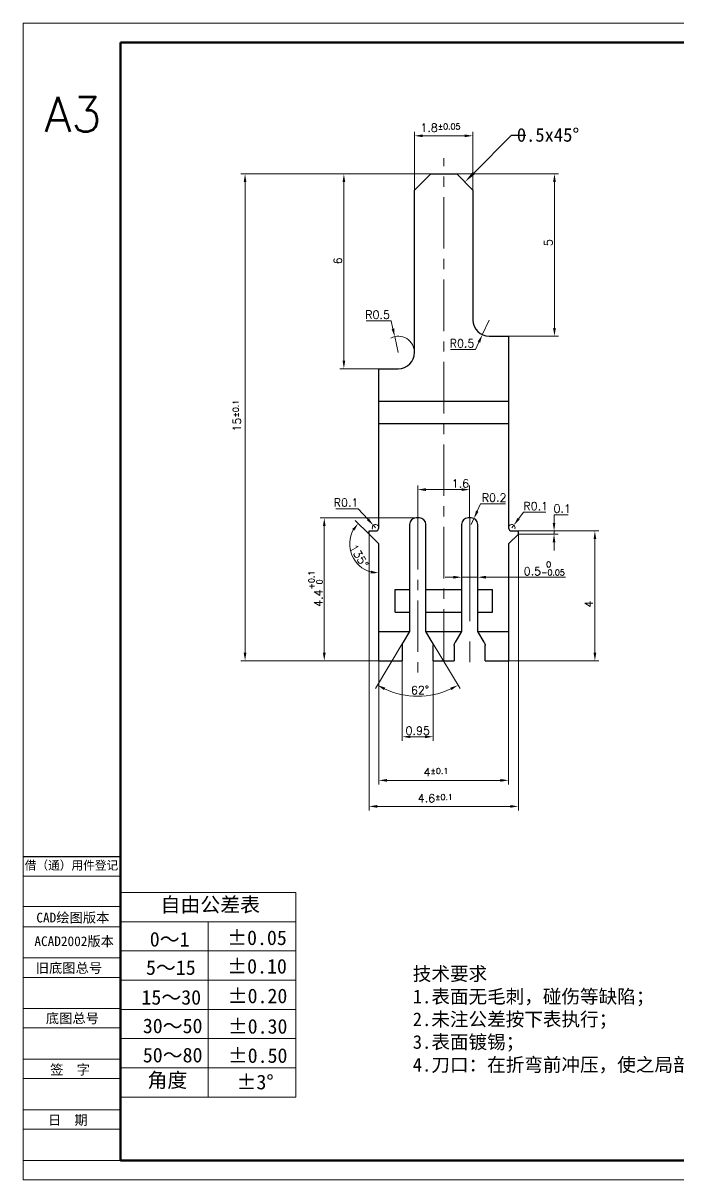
# Model space of a CAD drawing. Header units: millimetres. Extents: x 2517 to 6633, y 792 to 3241.
# Drawn here: x 3867.15 to 3887.32, y 1156.19 to 1191.83 of the extents above; entities that cross this region are included whole.
import ezdxf

# ---------------------------------------------------------------- set-up
doc = ezdxf.new("R2010")
doc.units = ezdxf.units.MM
doc.linetypes.add('CENTER', pattern=[50.8, 31.75, -6.35, 6.35, -6.35])
for name, color, linetype, lineweight in [('AM_5', 3, 'Continuous', 25), ('中心线', 1, 'CENTER', 9), ('实线', 7, 'Continuous', 25), ('尺寸标注', 2, 'Continuous', 9), ('引导线', 6, 'Continuous', 9), ('文本', 3, 'Continuous', 15), ('粗实线', 9, 'Continuous', 50)]:
    doc.layers.add(name, color=color, linetype=linetype, lineweight=lineweight)
doc.styles.add('st', font='txt.shx')
doc.styles.get("Standard").update_dxf_attribs({"font": 'simfang.ttf'})
doc.dimstyles.new('st0.1', dxfattribs={"dimscale": 0.1, "dimtxt": 2.5, "dimasz": 2.5, "dimexe": 1.25, "dimexo": 0, "dimtad": 1, "dimtoh": 1, "dimdec": 3, "dimdsep": 46, "dimtxsty": 'st', "dimcen": 0, "dimclrd": 256, "dimclre": 256, "dimclrt": 256, "dimadec": 4, "dimazin": 2, "dimtfac": 1, "dimtdec": 3, "dimtmove": 0, "dimatfit": 1, "dimfxl": 0, "dimlwd": -1, "dimlwe": -1, "dimarcsym": 0})

# ---------------------------------------------------------------- blocks, each defined once
blk = doc.blocks.new('*D249')
at = {"layer": 'Defpoints', "color": 0, "ltscale": 0.1, "transparency": 16777216}
for p in [(3882.405, 1176.128), (3877.805, 1176.078), (3882.405, 1167.692)]:
    blk.add_point(p, dxfattribs=at)
at = {"layer": '尺寸标注', "ltscale": 0.1, "transparency": 16777216}
for p, q in [((3882.405, 1176.128), (3882.405, 1167.567)), ((3877.805, 1176.078), (3877.805, 1167.567)), ((3878.055, 1167.692), (3882.155, 1167.692))]:
    blk.add_line(p, q, dxfattribs=at)
for points in [[(3878.055, 1167.734), (3878.055, 1167.65), (3877.805, 1167.692)], [(3882.155, 1167.734), (3882.155, 1167.65), (3882.405, 1167.692)]]:
    blk.add_solid(points, dxfattribs=at)
at = {"layer": '尺寸标注', "ltscale": 0.1, "transparency": 16777216, "insert": (3879.845, 1167.942), "char_height": 0.25, "attachment_point": 5, "style": 'st'}
blk.add_mtext('4.6{}{\\A0;{\\H1.5x;}{\\A2;\\H0.71x;\\C3;%%p0.1}}', dxfattribs=at)
blk = doc.blocks.new('*D250')
at = {"layer": 'Defpoints', "color": 0, "ltscale": 0.1, "transparency": 16777216}
for p in [(3878.83, 1172.178), (3879.78, 1172.178), (3879.78, 1169.838)]:
    blk.add_point(p, dxfattribs=at)
at = {"layer": '尺寸标注', "ltscale": 0.1, "transparency": 16777216}
for p, q in [((3878.83, 1172.178), (3878.83, 1169.713)), ((3879.78, 1172.178), (3879.78, 1169.713)), ((3879.08, 1169.838), (3879.53, 1169.838))]:
    blk.add_line(p, q, dxfattribs=at)
for points in [[(3879.08, 1169.879), (3879.08, 1169.796), (3878.83, 1169.838)], [(3879.53, 1169.879), (3879.53, 1169.796), (3879.78, 1169.838)]]:
    blk.add_solid(points, dxfattribs=at)
at = {"layer": '尺寸标注', "ltscale": 0.1, "transparency": 16777216, "insert": (3879.305, 1170.025), "char_height": 0.25, "attachment_point": 5, "style": 'st'}
blk.add_mtext('0.95', dxfattribs=at)
blk = doc.blocks.new('*D251')
at = {"layer": 'Defpoints', "color": 0, "ltscale": 0.1, "transparency": 16777216}
for p in [(3880.905, 1177.452), (3879.305, 1176.578), (3880.905, 1176.578)]:
    blk.add_point(p, dxfattribs=at)
at = {"layer": '尺寸标注', "ltscale": 0.1, "transparency": 16777216}
for p, q in [((3879.305, 1176.578), (3879.305, 1177.577)), ((3880.905, 1176.578), (3880.905, 1177.577)), ((3879.555, 1177.452), (3880.655, 1177.452))]:
    blk.add_line(p, q, dxfattribs=at)
for points in [[(3879.555, 1177.494), (3879.555, 1177.411), (3879.305, 1177.452)], [(3880.655, 1177.494), (3880.655, 1177.411), (3880.905, 1177.452)]]:
    blk.add_solid(points, dxfattribs=at)
at = {"layer": '尺寸标注', "ltscale": 0.1, "transparency": 16777216, "insert": (3880.619, 1177.64), "char_height": 0.25, "attachment_point": 5, "style": 'st'}
blk.add_mtext('1.6', dxfattribs=at)
blk = doc.blocks.new('*D252')
at = {"layer": 'Defpoints', "color": 0, "ltscale": 0.1, "transparency": 16777216}
for p in [(3879.055, 1173.078), (3879.555, 1173.078), (3878.859, 1172.751), (3879.752, 1172.751), (3878.873, 1171.124)]:
    blk.add_point(p, dxfattribs=at)
at = {"layer": '尺寸标注', "ltscale": 0.1, "transparency": 16777216}
for p, q in [((3878.859, 1172.751), (3878, 1171.322)), ((3879.752, 1172.751), (3880.61, 1171.322))]:
    blk.add_line(p, q, dxfattribs=at)
blk.add_arc((3879.305, 1173.494), 2.409, 244.9483, 295.0517, dxfattribs=at)
for points in [[(3878.265, 1171.275), (3878.305, 1171.348), (3878.064, 1171.429)], [(3880.306, 1171.348), (3880.345, 1171.275), (3880.546, 1171.429)]]:
    blk.add_solid(points, dxfattribs=at)
at = {"layer": '尺寸标注', "ltscale": 0.1, "transparency": 16777216, "insert": (3879.376, 1171.274), "char_height": 0.25, "attachment_point": 5, "rotation": 1.8329, "style": 'st'}
blk.add_mtext('62°', dxfattribs=at)
blk = doc.blocks.new('*D253')
at = {"layer": 'Defpoints', "color": 0, "ltscale": 0.1, "transparency": 16777216}
for p in [(3880.655, 1174.753), (3880.655, 1174.728), (3881.155, 1174.728)]:
    blk.add_point(p, dxfattribs=at)
at = {"layer": '尺寸标注', "ltscale": 0.1, "transparency": 16777216}
for p, q in [((3880.405, 1174.753), (3880.155, 1174.753)), ((3880.655, 1174.728), (3880.655, 1174.878)), ((3880.655, 1174.753), (3881.155, 1174.753)), ((3881.155, 1174.728), (3881.155, 1174.878)), ((3881.405, 1174.753), (3883.86, 1174.753))]:
    blk.add_line(p, q, dxfattribs=at)
for points in [[(3880.405, 1174.795), (3880.405, 1174.711), (3880.655, 1174.753)], [(3881.405, 1174.795), (3881.405, 1174.711), (3881.155, 1174.753)]]:
    blk.add_solid(points, dxfattribs=at)
at = {"layer": '尺寸标注', "ltscale": 0.1, "transparency": 16777216, "insert": (3883.202, 1175.023), "char_height": 0.25, "attachment_point": 5, "style": 'st'}
blk.add_mtext('0.5{}{\\H0.71x;\\C3;\\S 0^ -0.05;}', dxfattribs=at)
blk = doc.blocks.new('*D254')
at = {"layer": 'Defpoints', "color": 0, "ltscale": 0.1, "transparency": 16777216}
for p in [(3880.505, 1187.178), (3883.518, 1187.178), (3882.105, 1182.178)]:
    blk.add_point(p, dxfattribs=at)
at = {"layer": '尺寸标注', "ltscale": 0.1, "transparency": 16777216}
for p, q in [((3880.505, 1187.178), (3883.643, 1187.178)), ((3883.518, 1182.428), (3883.518, 1186.928)), ((3882.105, 1182.178), (3883.643, 1182.178))]:
    blk.add_line(p, q, dxfattribs=at)
for points in [[(3883.476, 1186.928), (3883.56, 1186.928), (3883.518, 1187.178)], [(3883.476, 1182.428), (3883.56, 1182.428), (3883.518, 1182.178)]]:
    blk.add_solid(points, dxfattribs=at)
at = {"layer": '尺寸标注', "ltscale": 0.1, "transparency": 16777216, "insert": (3883.33, 1185.062), "char_height": 0.25, "attachment_point": 5, "rotation": 90, "style": 'st'}
blk.add_mtext('5', dxfattribs=at)
blk = doc.blocks.new('*D255')
at = {"layer": 'Defpoints', "color": 0, "ltscale": 0.1, "transparency": 16777216}
for p in [(3877.029, 1187.178), (3879.705, 1187.178), (3878.105, 1181.178)]:
    blk.add_point(p, dxfattribs=at)
at = {"layer": '尺寸标注', "ltscale": 0.1, "transparency": 16777216}
for p, q in [((3879.705, 1187.178), (3876.904, 1187.178)), ((3877.029, 1181.428), (3877.029, 1186.928)), ((3878.105, 1181.178), (3876.904, 1181.178))]:
    blk.add_line(p, q, dxfattribs=at)
for points in [[(3876.988, 1186.928), (3877.071, 1186.928), (3877.029, 1187.178)], [(3876.988, 1181.428), (3877.071, 1181.428), (3877.029, 1181.178)]]:
    blk.add_solid(points, dxfattribs=at)
at = {"layer": '尺寸标注', "ltscale": 0.1, "transparency": 16777216, "insert": (3876.842, 1184.502), "char_height": 0.25, "attachment_point": 5, "rotation": 90, "style": 'st'}
blk.add_mtext('6', dxfattribs=at)
blk = doc.blocks.new('*D257')
at = {"layer": 'Defpoints', "color": 0, "ltscale": 0.1, "transparency": 16777216}
for p in [(3876.425, 1176.578), (3879.255, 1176.578), (3878.105, 1172.178)]:
    blk.add_point(p, dxfattribs=at)
at = {"layer": '尺寸标注', "ltscale": 0.1, "transparency": 16777216}
for p, q in [((3879.255, 1176.578), (3876.3, 1176.578)), ((3876.425, 1172.428), (3876.425, 1176.328)), ((3878.105, 1172.178), (3876.3, 1172.178))]:
    blk.add_line(p, q, dxfattribs=at)
for points in [[(3876.383, 1176.328), (3876.467, 1176.328), (3876.425, 1176.578)], [(3876.383, 1172.428), (3876.467, 1172.428), (3876.425, 1172.178)]]:
    blk.add_solid(points, dxfattribs=at)
at = {"layer": '尺寸标注', "ltscale": 0.1, "transparency": 16777216, "insert": (3876.155, 1174.397), "char_height": 0.25, "attachment_point": 5, "rotation": 90, "style": 'st'}
blk.add_mtext('4.4{}{\\H0.71x;\\C3;\\S+0.1^  0;}', dxfattribs=at)
blk = doc.blocks.new('*D258')
at = {"layer": 'Defpoints', "color": 0, "ltscale": 0.1, "transparency": 16777216}
for p in [(3873.984, 1187.178), (3879.705, 1187.178), (3878.105, 1172.178)]:
    blk.add_point(p, dxfattribs=at)
at = {"layer": '尺寸标注', "ltscale": 0.1, "transparency": 16777216}
for p, q in [((3879.705, 1187.178), (3873.859, 1187.178)), ((3873.984, 1172.428), (3873.984, 1186.928)), ((3878.105, 1172.178), (3873.859, 1172.178))]:
    blk.add_line(p, q, dxfattribs=at)
for points in [[(3873.942, 1186.928), (3874.025, 1186.928), (3873.984, 1187.178)], [(3873.942, 1172.428), (3874.025, 1172.428), (3873.984, 1172.178)]]:
    blk.add_solid(points, dxfattribs=at)
at = {"layer": '尺寸标注', "ltscale": 0.1, "transparency": 16777216, "insert": (3873.734, 1179.73), "char_height": 0.25, "attachment_point": 5, "rotation": 90, "style": 'st'}
blk.add_mtext('15{}{\\A0;{\\H1.5x;}{\\A2;\\H0.71x;\\C3;%%p0.1}}', dxfattribs=at)
blk = doc.blocks.new('*D259')
at = {"layer": 'Defpoints', "color": 0, "ltscale": 0.1, "transparency": 16777216}
for p in [(3878.105, 1172.178), (3882.105, 1172.178), (3882.105, 1168.495)]:
    blk.add_point(p, dxfattribs=at)
at = {"layer": '尺寸标注', "ltscale": 0.1, "transparency": 16777216}
for p, q in [((3878.105, 1172.178), (3878.105, 1168.37)), ((3882.105, 1172.178), (3882.105, 1168.37)), ((3878.355, 1168.495), (3881.855, 1168.495))]:
    blk.add_line(p, q, dxfattribs=at)
for points in [[(3878.355, 1168.536), (3878.355, 1168.453), (3878.105, 1168.495)], [(3881.855, 1168.536), (3881.855, 1168.453), (3882.105, 1168.495)]]:
    blk.add_solid(points, dxfattribs=at)
at = {"layer": '尺寸标注', "ltscale": 0.1, "transparency": 16777216, "insert": (3879.866, 1168.745), "char_height": 0.25, "attachment_point": 5, "style": 'st'}
blk.add_mtext('4{}{\\A0;{\\H1.5x;}{\\A2;\\H0.71x;\\C3;%%p0.1}}', dxfattribs=at)
blk = doc.blocks.new('*D260')
at = {"layer": 'Defpoints', "color": 0, "ltscale": 0.1, "transparency": 16777216}
for p in [(3882.405, 1176.178), (3882.105, 1172.178), (3884.764, 1172.178)]:
    blk.add_point(p, dxfattribs=at)
at = {"layer": '尺寸标注', "ltscale": 0.1, "transparency": 16777216}
for p, q in [((3882.405, 1176.178), (3884.889, 1176.178)), ((3884.764, 1175.928), (3884.764, 1172.428)), ((3882.105, 1172.178), (3884.889, 1172.178))]:
    blk.add_line(p, q, dxfattribs=at)
for points in [[(3884.723, 1175.928), (3884.806, 1175.928), (3884.764, 1176.178)], [(3884.723, 1172.428), (3884.806, 1172.428), (3884.764, 1172.178)]]:
    blk.add_solid(points, dxfattribs=at)
at = {"layer": '尺寸标注', "ltscale": 0.1, "transparency": 16777216, "insert": (3884.577, 1173.922), "char_height": 0.25, "attachment_point": 5, "rotation": 90, "style": 'st'}
blk.add_mtext('4', dxfattribs=at)
blk = doc.blocks.new('*D265')
at = {"layer": 'Defpoints', "color": 0, "ltscale": 0.1, "transparency": 16777216}
for p in [(3881.005, 1188.353), (3879.205, 1186.678), (3881.005, 1186.678)]:
    blk.add_point(p, dxfattribs=at)
at = {"layer": '尺寸标注', "ltscale": 0.1, "transparency": 16777216}
for p, q in [((3879.205, 1186.678), (3879.205, 1188.478)), ((3879.455, 1188.353), (3880.755, 1188.353)), ((3881.005, 1186.678), (3881.005, 1188.478))]:
    blk.add_line(p, q, dxfattribs=at)
for points in [[(3879.455, 1188.395), (3879.455, 1188.312), (3879.205, 1188.353)], [(3880.755, 1188.395), (3880.755, 1188.312), (3881.005, 1188.353)]]:
    blk.add_solid(points, dxfattribs=at)
at = {"layer": '尺寸标注', "ltscale": 0.1, "transparency": 16777216, "insert": (3880.003, 1188.603), "char_height": 0.25, "attachment_point": 5, "style": 'st'}
blk.add_mtext('1.8{}{\\A0;{\\H1.5x;}{\\A2;\\H0.71x;\\C3;%%p0.05}}', dxfattribs=at)
blk = doc.blocks.new('*D266')
at = {"layer": 'Defpoints', "color": 0, "ltscale": 0.1, "transparency": 16777216}
for p in [(3881.505, 1182.678), (3881.295, 1182.224)]:
    blk.add_point(p, dxfattribs=at)
at = {"layer": '尺寸标注', "ltscale": 0.1, "transparency": 16777216}
for p, q in [((3881.505, 1182.678), (3881.295, 1182.224)), ((3881.19, 1181.997), (3881.085, 1181.77)), ((3881.085, 1181.77), (3880.314, 1181.77))]:
    blk.add_line(p, q, dxfattribs=at)
blk.add_solid([(3881.152, 1182.015), (3881.228, 1181.98), (3881.295, 1182.224)], dxfattribs=at)
at = {"layer": '尺寸标注', "ltscale": 0.1, "transparency": 16777216, "insert": (3880.669, 1181.958), "char_height": 0.25, "attachment_point": 5, "style": 'st'}
blk.add_mtext('R0.5', dxfattribs=at)
blk = doc.blocks.new('*D267')
at = {"layer": 'Defpoints', "color": 0, "ltscale": 0.1, "transparency": 16777216}
for p in [(3878.595, 1182.166), (3878.705, 1181.678)]:
    blk.add_point(p, dxfattribs=at)
at = {"layer": '尺寸标注', "ltscale": 0.1, "transparency": 16777216}
for p, q in [((3878.485, 1182.653), (3877.714, 1182.653)), ((3878.54, 1182.41), (3878.485, 1182.653)), ((3878.705, 1181.678), (3878.595, 1182.166))]:
    blk.add_line(p, q, dxfattribs=at)
blk.add_arc((3878.705, 1181.678), 0.5, 0, 117.0625, dxfattribs=at)
blk.add_solid([(3878.58, 1182.419), (3878.499, 1182.4), (3878.595, 1182.166)], dxfattribs=at)
at = {"layer": '尺寸标注', "ltscale": 0.1, "transparency": 16777216, "insert": (3878.068, 1182.841), "char_height": 0.25, "attachment_point": 5, "style": 'st'}
blk.add_mtext('R0.5', dxfattribs=at)
blk = doc.blocks.new('*D270')
at = {"layer": 'Defpoints', "color": 0, "ltscale": 0.1, "transparency": 16777216}
for p in [(3877.938, 1176.352), (3878.005, 1176.278)]:
    blk.add_point(p, dxfattribs=at)
at = {"layer": '尺寸标注', "ltscale": 0.1, "transparency": 16777216}
for p, q in [((3877.472, 1176.864), (3876.785, 1176.864)), ((3877.77, 1176.537), (3877.472, 1176.864)), ((3878.005, 1176.278), (3877.938, 1176.352))]:
    blk.add_line(p, q, dxfattribs=at)
blk.add_arc((3878.005, 1176.278), 0.1, 0, 203.883, dxfattribs=at)
blk.add_solid([(3877.801, 1176.565), (3877.739, 1176.509), (3877.938, 1176.352)], dxfattribs=at)
at = {"layer": '尺寸标注', "ltscale": 0.1, "transparency": 16777216, "insert": (3877.097, 1177.052), "char_height": 0.25, "attachment_point": 5, "style": 'st'}
blk.add_mtext('R0.1', dxfattribs=at)
blk = doc.blocks.new('*D271')
at = {"layer": 'Defpoints', "color": 0, "ltscale": 0.1, "transparency": 16777216}
for p in [(3882.205, 1176.278), (3882.265, 1176.358)]:
    blk.add_point(p, dxfattribs=at)
at = {"layer": '尺寸标注', "ltscale": 0.1, "transparency": 16777216}
for p, q in [((3882.415, 1176.558), (3882.565, 1176.758)), ((3882.565, 1176.758), (3883.253, 1176.758)), ((3882.205, 1176.278), (3882.265, 1176.358))]:
    blk.add_line(p, q, dxfattribs=at)
blk.add_arc((3882.205, 1176.278), 0.1, 341.4965, 179.9993, dxfattribs=at)
blk.add_solid([(3882.382, 1176.583), (3882.449, 1176.533), (3882.265, 1176.358)], dxfattribs=at)
at = {"layer": '尺寸标注', "ltscale": 0.1, "transparency": 16777216, "insert": (3882.94, 1176.945), "char_height": 0.25, "attachment_point": 5, "style": 'st'}
blk.add_mtext('R0.1', dxfattribs=at)
blk = doc.blocks.new('*D272')
at = {"layer": 'Defpoints', "color": 0, "ltscale": 0.1, "transparency": 16777216}
for p in [(3881.037, 1176.561), (3880.955, 1176.378)]:
    blk.add_point(p, dxfattribs=at)
at = {"layer": '尺寸标注', "ltscale": 0.1, "transparency": 16777216}
for p, q in [((3881.139, 1176.789), (3881.241, 1177.017)), ((3881.241, 1177.017), (3882.012, 1177.017)), ((3880.955, 1176.378), (3881.037, 1176.561))]:
    blk.add_line(p, q, dxfattribs=at)
blk.add_solid([(3881.101, 1176.806), (3881.177, 1176.772), (3881.037, 1176.561)], dxfattribs=at)
at = {"layer": '尺寸标注', "ltscale": 0.1, "transparency": 16777216, "insert": (3881.658, 1177.205), "char_height": 0.25, "attachment_point": 5, "style": 'st'}
blk.add_mtext('R0.2', dxfattribs=at)
blk = doc.blocks.new('*S515')
at = {"layer": 'AM_5', "color": 3, "ltscale": 0.1}
for p, q in [((3882.188, 1188.361), (3881.02, 1187.193)), ((3882.391, 1188.361), (3882.188, 1188.361)), ((3882.636, 1188.361), (3882.391, 1188.361))]:
    blk.add_line(p, q, dxfattribs=at)
at = {"layer": 'AM_5', "color": 3, "linetype": 'Continuous', "ltscale": 0.1}
blk.add_trace([(3880.985, 1187.228), (3881.055, 1187.158), (3880.755, 1186.928)], dxfattribs=at)
blk = doc.blocks.new('*D274')
at = {"layer": 'Defpoints', "color": 0, "ltscale": 0.1, "transparency": 16777216}
for p in [(3882.405, 1176.178), (3882.405, 1176.078), (3883.505, 1176.078)]:
    blk.add_point(p, dxfattribs=at)
at = {"layer": '尺寸标注', "ltscale": 0.1, "transparency": 16777216}
for p, q in [((3883.505, 1176.428), (3883.505, 1176.678)), ((3883.505, 1176.678), (3883.942, 1176.678)), ((3882.405, 1176.178), (3883.63, 1176.178)), ((3883.505, 1176.078), (3883.505, 1176.178)), ((3882.405, 1176.078), (3883.63, 1176.078)), ((3883.505, 1175.828), (3883.505, 1175.578))]:
    blk.add_line(p, q, dxfattribs=at)
for points in [[(3883.463, 1176.428), (3883.546, 1176.428), (3883.505, 1176.178)], [(3883.463, 1175.828), (3883.546, 1175.828), (3883.505, 1176.078)]]:
    blk.add_solid(points, dxfattribs=at)
at = {"layer": '尺寸标注', "ltscale": 0.1, "transparency": 16777216, "insert": (3883.755, 1176.866), "char_height": 0.25, "attachment_point": 5, "style": 'st'}
blk.add_mtext('0.1', dxfattribs=at)
blk = doc.blocks.new('*D275')
at = {"layer": 'Defpoints', "color": 0, "ltscale": 0.1, "transparency": 16777216}
for p in [(3877.208, 1175.778), (3877.805, 1176.078), (3878.105, 1175.778), (3878.105, 1175.778), (3878.105, 1173.078)]:
    blk.add_point(p, dxfattribs=at)
at = {"layer": '尺寸标注', "ltscale": 0.1, "transparency": 16777216}
blk.add_line((3877.805, 1176.078), (3877.382, 1176.501), dxfattribs=at)
blk.add_arc((3878.105, 1175.778), 0.897, 151.0133, 253.9867, dxfattribs=at)
for points in [[(3877.287, 1176.238), (3877.353, 1176.188), (3877.471, 1176.413)], [(3877.863, 1174.957), (3877.852, 1174.874), (3878.105, 1174.881)]]:
    blk.add_solid(points, dxfattribs=at)
at = {"layer": '尺寸标注', "ltscale": 0.1, "transparency": 16777216, "insert": (3877.498, 1175.41), "char_height": 0.25, "attachment_point": 5, "rotation": 301.242, "style": 'st'}
blk.add_mtext('135°', dxfattribs=at)

msp = doc.modelspace()

# ---------------------------------------------------------------- linework, layer by layer
at = {"color": 7, "linetype": 'Continuous', "lineweight": 25}
for p, q in [((3879.7051, 1187.1781), (3879.2051, 1186.6781)), ((3879.7051, 1187.1781), (3880.5051, 1187.1781)), ((3881.0051, 1186.6781), (3880.5051, 1187.1781)), ((3879.2051, 1181.6781), (3879.2051, 1186.6781)), ((3881.0051, 1186.6781), (3881.0051, 1182.6781)), ((3881.5051, 1182.1781), (3882.1051, 1182.1781)), ((3882.1051, 1182.1781), (3882.1051, 1180.1781)), ((3878.1051, 1180.1781), (3878.1051, 1181.1781)), ((3878.1051, 1181.1781), (3878.7051, 1181.1781)), ((3878.1051, 1180.1781), (3882.1051, 1180.1781)), ((3878.1051, 1179.4781), (3878.1051, 1180.1781)), ((3882.1051, 1180.1781), (3882.1051, 1179.4781)), ((3878.1051, 1176.2781), (3878.1051, 1179.4781)), ((3882.1051, 1179.4781), (3878.1051, 1179.4781)), ((3882.1051, 1179.4781), (3882.1051, 1176.2781)), ((3879.3551, 1176.5781), (3879.2551, 1176.5781)), ((3880.9551, 1176.5781), (3880.8551, 1176.5781)), ((3877.8051, 1176.0781), (3877.8051, 1176.1781)), ((3877.8051, 1176.1781), (3878.0051, 1176.1781)), ((3879.0551, 1176.3781), (3879.0551, 1173.0781)), ((3879.5551, 1173.0781), (3879.5551, 1176.3781)), ((3880.6551, 1176.3781), (3880.6551, 1173.0781)), ((3881.1551, 1173.0781), (3881.1551, 1176.3781)), ((3882.2051, 1176.1781), (3882.4051, 1176.1781)), ((3882.4051, 1176.0781), (3882.4051, 1176.1781)), ((3878.1051, 1175.7781), (3877.8051, 1176.0781)), ((3878.1051, 1173.0781), (3878.1051, 1175.7781)), ((3882.4051, 1176.0781), (3882.1051, 1175.7781)), ((3882.1051, 1175.7781), (3882.1051, 1173.0781)), ((3878.1051, 1173.0781), (3879.0551, 1173.0781)), ((3878.1051, 1172.1781), (3878.1051, 1173.0781)), ((3879.0551, 1173.0781), (3878.8587, 1172.7511)), ((3879.5551, 1173.0781), (3880.6551, 1173.0781)), ((3879.7516, 1172.7511), (3879.5551, 1173.0781)), ((3880.6551, 1173.0781), (3880.4587, 1172.7511)), ((3881.1551, 1173.0781), (3882.1051, 1173.0781)), ((3881.3516, 1172.7511), (3881.1551, 1173.0781)), ((3882.1051, 1173.0781), (3882.1051, 1172.1781)), ((3878.8301, 1172.6481), (3878.8301, 1172.1781)), ((3879.7801, 1172.1781), (3879.7801, 1172.6481)), ((3880.4301, 1172.6481), (3880.4301, 1172.1781)), ((3881.3801, 1172.1781), (3881.3801, 1172.6481)), ((3878.1051, 1172.1781), (3878.8301, 1172.1781)), ((3879.7801, 1172.1781), (3880.4301, 1172.1781)), ((3881.3801, 1172.1781), (3882.1051, 1172.1781))]:
    msp.add_line(p, q, dxfattribs=at)
at = {"lineweight": 13}
for p, q in [((3870.1458, 1165.0381), (3875.5458, 1165.0381)), ((3875.5458, 1165.0381), (3875.5458, 1158.7381)), ((3875.5458, 1164.1381), (3870.1458, 1164.1381)), ((3872.8458, 1164.1381), (3872.8458, 1158.7381)), ((3875.5458, 1163.2381), (3870.1458, 1163.2381)), ((3875.5458, 1162.3381), (3870.1458, 1162.3381)), ((3875.5458, 1161.4381), (3870.1458, 1161.4381)), ((3875.5458, 1160.5381), (3870.1458, 1160.5381)), ((3875.5458, 1159.6381), (3870.1458, 1159.6381)), ((3875.5458, 1158.7381), (3870.1458, 1158.7381))]:
    msp.add_line(p, q, dxfattribs=at)
at = {"color": 7, "linetype": 'Continuous', "lineweight": 25}
for centre, radius, start, end in [((3881.5051, 1182.6781), 0.5, 180, 270), ((3878.7051, 1181.6781), 0.5, 270, 0), ((3879.2551, 1176.3781), 0.2, 90, 180), ((3879.3551, 1176.3781), 0.2, 0, 90), ((3880.8551, 1176.3781), 0.2, 90, 180), ((3880.9551, 1176.3781), 0.2, 0, 90), ((3878.0051, 1176.2781), 0.1, 270, 0), ((3882.2051, 1176.2781), 0.1, 179.9993, 270)]:
    msp.add_arc(centre, radius, start, end, dxfattribs=at)
for points in [[(3878.8301, 1172.6481), (3878.8301, 1172.683), (3878.8393, 1172.7188), (3878.8587, 1172.7511)], [(3879.7516, 1172.7511), (3879.771, 1172.7188), (3879.7801, 1172.6831), (3879.7801, 1172.6481)], [(3880.4301, 1172.6481), (3880.4301, 1172.683), (3880.4393, 1172.7188), (3880.4587, 1172.7511)], [(3881.3516, 1172.7511), (3881.371, 1172.7188), (3881.3801, 1172.6831), (3881.3801, 1172.6481)]]:
    msp.add_open_spline(points, degree=3, dxfattribs=at)
at = {"layer": '中心线', "ltscale": 0.05}
for p, q in [((3880.1051, 1172.1781), (3880.1051, 1187.6625)), ((3879.3051, 1176.5781), (3879.3051, 1171.6677))]:
    msp.add_line(p, q, dxfattribs=at)
at = {"layer": '中心线', "ltscale": 0.1}
msp.add_line((3880.9051, 1176.5781), (3880.9051, 1171.6286), dxfattribs=at)
at = {"layer": '实线', "ltscale": 0.1}
for p, q in [((3878.6051, 1174.3781), (3879.0551, 1174.3781)), ((3878.6051, 1173.6781), (3878.6051, 1174.3781)), ((3879.5551, 1174.3781), (3880.6551, 1174.3781)), ((3881.1551, 1174.3781), (3881.6051, 1174.3781)), ((3881.6051, 1173.6781), (3881.6051, 1174.3781)), ((3878.6051, 1173.6781), (3879.0551, 1173.6781)), ((3879.5551, 1173.6781), (3880.6551, 1173.6781)), ((3881.1551, 1173.6781), (3881.6051, 1173.6781))]:
    msp.add_line(p, q, dxfattribs=at)
at = {"layer": '实线'}
for p, q in [((3867.1458, 1166.1451), (3870.1458, 1166.1451)), ((3870.1458, 1156.7851), (3870.1458, 1163.5051)), ((3870.1458, 1163.5051), (3870.1458, 1156.7851))]:
    msp.add_line(p, q, dxfattribs=at)
at = {"layer": '实线', "ltscale": 0.2}
msp.add_line((3870.1458, 1165.0381), (3870.1458, 1158.7381), dxfattribs=at)
at = {"layer": '引导线'}
for p, q in [((3867.1458, 1191.8251), (3917.5458, 1191.8251)), ((3867.1458, 1156.1851), (3867.1458, 1191.8251)), ((3870.1458, 1165.5451), (3867.1458, 1165.5451)), ((3870.1458, 1164.6044), (3867.1458, 1164.6044)), ((3870.1458, 1163.9851), (3867.1458, 1163.9851)), ((3870.1458, 1163.0251), (3867.1458, 1163.0251)), ((3870.1458, 1162.4251), (3867.1458, 1162.4251)), ((3870.1458, 1161.4651), (3867.1458, 1161.4651)), ((3870.1458, 1160.8651), (3867.1458, 1160.8651)), ((3870.1458, 1159.9051), (3867.1458, 1159.9051)), ((3870.1458, 1159.3051), (3867.1458, 1159.3051)), ((3870.1458, 1158.3451), (3867.1458, 1158.3451)), ((3870.1458, 1157.7451), (3867.1458, 1157.7451)), ((3870.1458, 1156.7851), (3867.1458, 1156.7851)), ((3867.1458, 1156.1851), (3917.5458, 1156.1851))]:
    msp.add_line(p, q, dxfattribs=at)
at = {"layer": '粗实线'}
for p, q in [((3870.1458, 1156.7851), (3870.1458, 1191.2251)), ((3870.1458, 1191.2251), (3916.9458, 1191.2251)), ((3870.1458, 1156.7851), (3916.9458, 1156.7851))]:
    msp.add_line(p, q, dxfattribs=at)

# ---------------------------------------------------------------- block references
at = {"layer": 'AM_5', "ltscale": 0.1}
msp.add_blockref('*S515', (0, 0), dxfattribs=at)

# ---------------------------------------------------------------- texts
at = {"lineweight": 13, "char_height": 0.45, "attachment_point": 1}
for s, width, insert in [('自由公差表', 19.208783, (3871.378, 1164.8908)), ('0～1', 8.746364, (3871.0485, 1163.8241)), ('{\\fFangSong|b0|i0|c0|p49;%%P0.05}', 5.174616, (3873.4335, 1163.8706)), ('{\\fFangSong|b0|i0|c0|p49;5\\fFangSong|b0|i0|c134|p49;～\\fFangSong|b0|i0|c0|p49;15}', 8.746364, (3870.9312, 1162.9521)), ('{\\fFangSong|b0|i0|c0|p49;%%P0.10}', 5.174616, (3873.4354, 1162.9918)), ('{\\fFangSong|b0|i0|c0|p49;15\\fFangSong|b0|i0|c134|p49;～\\fFangSong|b0|i0|c0|p49;30}', 13.809855, (3870.7914, 1162.0337)), ('{\\fFangSong|b0|i0|c0|p49;%%P0.20}', 5.174616, (3873.4502, 1162.0783)), ('{\\fFangSong|b0|i0|c0|p49;%%P0.30}', 5.174616, (3873.4527, 1161.1405)), ('{\\fFangSong|b0|i0|c0|p49;30\\fFangSong|b0|i0|c134|p49;～\\fFangSong|b0|i0|c0|p49;50}', 11.786516, (3870.834, 1161.1549)), ('{\\fFangSong|b0|i0|c0|p49;50\\fFangSong|b0|i0|c134|p49;～\\fFangSong|b0|i0|c0|p49;80}', 11.786516, (3870.834, 1160.2549)), ('{\\fFangSong|b0|i0|c0|p49;%%P0.50}', 5.174616, (3873.4527, 1160.2405)), ('角度', 8.746364, (3870.9752, 1159.4828)), ('{\\fFangSong|b0|i0|c0|p49;%%P3%%D}', 5.174616, (3873.7219, 1159.4245))]:
    msp.add_mtext_dynamic_manual_height_columns(s, width=width, gutter_width=12.5, heights=[0], dxfattribs=dict(at, insert=insert))
at = {"layer": '实线', "ltscale": 0.2, "insert": (3867.7988, 1189.5518), "char_height": 1.08, "width": 3, "attachment_point": 1, "style": 'st'}
msp.add_mtext('A3', dxfattribs=at)
at = {"layer": '实线', "insert": (3883.3201, 1188.3786), "char_height": 0.42, "width": 7.581576, "attachment_point": 5}
msp.add_mtext('0.5x45°', dxfattribs=at)
at = {"layer": '文本', "ltscale": 0.2, "attachment_point": 5}
for s, insert, char_height, width in [('借（通）用件登记', (3868.6353, 1165.8578), 0.264, 6.135432), ('CAD绘图版本', (3868.6779, 1164.2485), 0.3, 9.095642), ('ACAD2002版本', (3868.719, 1163.5199), 0.3, 7.021142), ('旧底图总号', (3868.5567, 1162.6963), 0.3, 7.942611), ('底图总号', (3868.6639, 1161.1444), 0.3, 1.741392), ('签  字', (3868.5906, 1159.5651), 0.3, 1.741392), ('日  期', (3868.5236, 1158.0126), 0.3, 1.741392)]:
    msp.add_mtext(s, dxfattribs=dict(at, insert=insert, char_height=char_height, width=width))
at = {"layer": '文本', "insert": (3879.1521, 1162.7443), "char_height": 0.48, "width": 38.410487, "attachment_point": 1}
msp.add_mtext('{\\fSimSun|b0|i0|c134|p2;\\H0.875x;技术要求\\P1.表面无毛刺，碰伤等缺陷；\\P2.未注公差按下表执行；\\P3.表面镀锡；\\P4.刀口：在折弯前冲压，使之局部变硬\\H3.5714x;\\P\\Ftxt|c134;\\H0.3x;      }', dxfattribs=at)

# ---------------------------------------------------------------- dimensions: what is measured, and where the dimension line sits
at = {"layer": '尺寸标注', "ltscale": 0.1}
for base, p1, p2, text, override, picture, middle in [((3881.0051, 1188.3533), (3879.2051, 1186.6781), (3881.0051, 1186.6781), '<>{}{\\A0;{\\H1.5x;}{\\A2;\\H0.71x;\\C3;%%p0.05}}', {"dimtp": 0.05, "dimtm": 0.05, "dimtdec": 3, "dimtzin": 8}, '*D265', (3880.0035, 1188.3533)), ((3882.4051, 1167.692), (3877.8051, 1176.0781), (3882.4051, 1176.1281), '<>{}{\\A0;{\\H1.5x;}{\\A2;\\H0.71x;\\C3;%%p0.1}}', {"dimtp": 0.1, "dimtm": 0.1, "dimtdec": 3, "dimtzin": 8}, '*D249', (3879.8454, 1167.692)), ((3880.6551, 1174.7531), (3881.1551, 1174.7281), (3880.6551, 1174.7281), '<>{}{\\H0.71x;\\C3;\\S 0^ -0.05;}', {"dimtp": 0, "dimtm": 0.05, "dimtdec": 3, "dimtzin": 8}, '*D253', (3883.2016, 1174.7531)), ((3882.1051, 1168.4947), (3878.1051, 1172.1781), (3882.1051, 1172.1781), '<>{}{\\A0;{\\H1.5x;}{\\A2;\\H0.71x;\\C3;%%p0.1}}', {"dimtp": 0.1, "dimtm": 0.1, "dimtdec": 3, "dimtzin": 8}, '*D259', (3879.866, 1168.4947))]:
    dim = msp.add_linear_dim(base=base, p1=p1, p2=p2, text=text, dimstyle='st0.1', override=override, dxfattribs=at)
    dim.commit()
    dim.dimension.update_dxf_attribs({"geometry": picture, "text_midpoint": middle, "dimtype": 160})
for base, p2, text, override, picture, middle in [((3873.9837, 1187.1781), (3879.7051, 1187.1781), '<>{}{\\A0;{\\H1.5x;}{\\A2;\\H0.71x;\\C3;%%p0.1}}', {"dimtp": 0.1, "dimtm": 0.1, "dimtdec": 3, "dimtzin": 8}, '*D258', (3873.9837, 1179.7299)), ((3876.4248, 1176.5781), (3879.2551, 1176.5781), '<>{}{\\H0.71x;\\C3;\\S+0.1^  0;}', {"dimtp": 0.1, "dimtm": 0, "dimtdec": 3, "dimtzin": 8}, '*D257', (3876.4248, 1174.3969))]:
    dim = msp.add_linear_dim(base=base, p1=(3878.1051, 1172.1781), p2=p2, angle=90, text=text, dimstyle='st0.1', override=override, dxfattribs=at)
    dim.commit()
    dim.dimension.update_dxf_attribs({"geometry": picture, "text_midpoint": middle, "dimtype": 160})
for base, p1, p2, picture, middle in [((3877.0294, 1187.1781), (3878.1051, 1181.1781), (3879.7051, 1187.1781), '*D255', (3877.0294, 1184.5023)), ((3883.5178, 1187.1781), (3882.1051, 1182.1781), (3880.5051, 1187.1781), '*D254', (3883.5178, 1185.0622)), ((3883.5047, 1176.0781), (3882.4051, 1176.1781), (3882.4051, 1176.0781), '*D274', (3883.7547, 1176.6781)), ((3884.7644, 1172.1781), (3882.4051, 1176.1781), (3882.1051, 1172.1781), '*D260', (3884.7644, 1173.9219))]:
    dim = msp.add_linear_dim(base=base, p1=p1, p2=p2, angle=90, dimstyle='st0.1', dxfattribs=at)
    dim.commit()
    dim.dimension.update_dxf_attribs({"geometry": picture, "text_midpoint": middle, "dimtype": 160})
for center, mpoint, picture, middle in [((3878.7051, 1181.6781), (3878.5949, 1182.1658), '*D267', (3878.068, 1182.6534)), ((3881.5051, 1182.6781), (3881.2952, 1182.2243), '*D266', (3880.6686, 1181.7705)), ((3878.0051, 1176.2781), (3877.9379, 1176.3521), '*D270', (3877.0973, 1176.8644)), ((3880.9551, 1176.3781), (3881.0368, 1176.5606), '*D272', (3881.6577, 1177.017)), ((3882.2051, 1176.2781), (3882.2652, 1176.358), '*D271', (3882.9403, 1176.758))]:
    dim = msp.add_radius_dim(center=center, mpoint=mpoint, dimstyle='st0.1', dxfattribs=at)
    dim.commit()
    dim.dimension.update_dxf_attribs({"geometry": picture, "text_midpoint": middle, "dimtype": 164})
for base, p1, p2, picture, middle in [((3880.9051, 1177.4524), (3879.3051, 1176.5781), (3880.9051, 1176.5781), '*D251', (3880.6188, 1177.4524)), ((3879.7801, 1169.8375), (3878.8301, 1172.1781), (3879.7801, 1172.1781), '*D250', (3879.3051, 1169.8375))]:
    dim = msp.add_linear_dim(base=base, p1=p1, p2=p2, dimstyle='st0.1', override={"dimtol": 0, "dimlim": 0, "dimtp": 0, "dimtm": 0, "dimtfac": 1, "dimtdec": 3, "dimtolj": 0, "dimtzin": 8}, dxfattribs=at)
    dim.commit()
    dim.dimension.update_dxf_attribs({"geometry": picture, "text_midpoint": middle, "dimtype": 160})
dim = msp.add_angular_dim_2l(base=(3877.2077, 1175.7781), line1=((3878.1051, 1173.0781), (3878.1051, 1175.7781)), line2=((3878.1051, 1175.7781), (3877.8051, 1176.0781)), dimstyle='st0.1', dxfattribs=at)
dim.commit()
dim.dimension.update_dxf_attribs({"geometry": '*D275', "text_midpoint": (3877.3379, 1175.3126), "dimtype": 162})
dim = msp.add_angular_dim_2l(base=(3878.873011, 1171.124071), line1=((3879.751582, 1172.751142), (3879.555148, 1173.078062)), line2=((3879.055148, 1173.078062), (3878.858715, 1172.751142)), dimstyle='st0.1', override={"dimtol": 0, "dimlim": 0, "dimtp": 0, "dimtm": 0, "dimtfac": 1, "dimtdec": 3, "dimtolj": 0, "dimtzin": 8}, dxfattribs=at)
dim.commit()
dim.dimension.update_dxf_attribs({"geometry": '*D252', "text_midpoint": (3879.382203, 1171.086229), "dimtype": 162})

doc.saveas('drawing.dxf')
